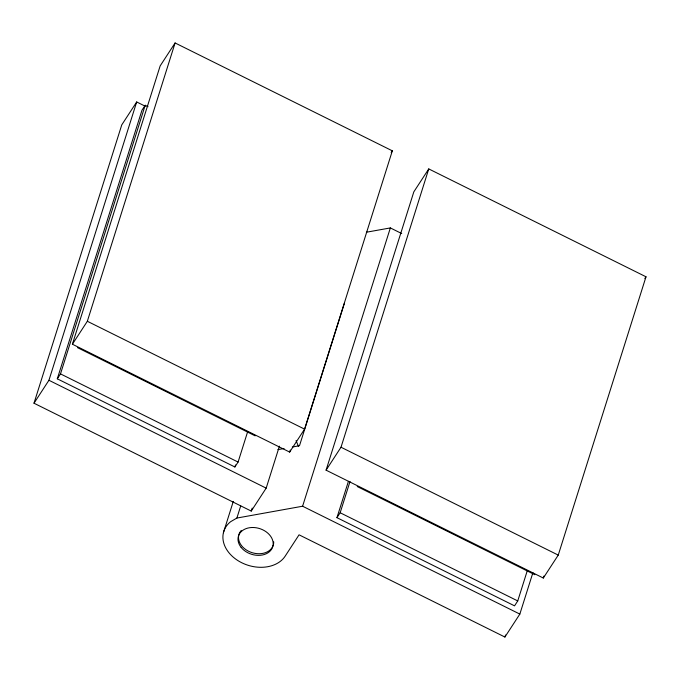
<?xml version="1.0" encoding="UTF-8"?>
<svg xmlns="http://www.w3.org/2000/svg" width="680" height="680" viewBox="0 0 680 680"><rect width="100%" height="100%" fill="white"/><g stroke="black" fill="none" stroke-linecap="round" stroke-linejoin="round"><path stroke-width="1.02" d="M279.412 446.165L266.177 488.138L251.243 511.079L34 403.214L121.754 124.899L136.689 101.957L145.222 106.199M34 403.214L48.934 380.273L136.689 101.957M247.63 431.774L238.085 462.068L234.88 466.981L57.298 378.811L141.984 110.203L145.189 105.29L148.036 106.701M57.298 378.811L60.495 373.889L145.189 105.29M72.403 344.216L160.157 65.909L175.091 42.959L392.334 150.832L304.58 429.139L289.646 452.081L72.403 344.216L87.337 321.274L175.091 42.959M234.88 466.981L235.518 464.967M223.405 532.746L233.291 501.398M532.924 572.602L519.843 614.091L504.909 637.041L299.055 534.82L285.183 556.13A33.354 25.015 17.5 0 1 237.975 560.635A33.354 25.015 17.5 0 1 230.588 521.721L236.886 518.049L240.712 505.912M251.243 511.079L252.186 508.087M289.646 452.081L290.284 450.058M344.386 303.339L299.489 445.731L292.281 447.032M236.886 518.049L302.6 506.226L390.354 227.919L401.736 233.572M326.077 470.169L413.822 191.862L428.757 168.92L646 276.786L558.246 555.101L543.312 578.042L326.077 470.169L341.012 447.227L428.757 168.92M527.298 570.639L517.744 600.933L514.548 605.846L336.957 517.667L348.423 481.321M336.957 517.667L340.161 512.754L350.03 481.448M504.909 637.041L505.546 635.018M543.312 578.042L543.949 576.019M391.187 152.592L392.334 150.832M644.852 278.553L646 276.786M366.367 232.228L390.354 227.919M277.874 449.625L284.053 448.511M87.337 321.274L304.58 429.139M341.012 447.227L558.246 555.101M77.562 347.667L255.153 435.846M357.229 486.531L534.812 574.711M60.495 373.889L238.085 462.068M340.161 512.754L517.744 600.933M48.934 380.273L266.177 488.138M302.6 506.226L519.843 614.091M296.063 440.598L298.477 446.437M273.181 545.335A17.96 13.473 17.5 0 1 252.441 552.781A17.96 13.473 17.5 0 1 238.765 535.135M239.003 534.293A17.96 13.473 17.5 0 1 241.273 530.468M273.692 541.832A17.96 13.473 17.5 0 1 273.42 544.485M241.153 547.409A17.96 13.473 17.5 0 0 271.524 549.346A17.96 13.473 17.5 0 0 254.082 527.535A17.96 13.473 17.5 0 0 241.153 547.409"/></g></svg>
